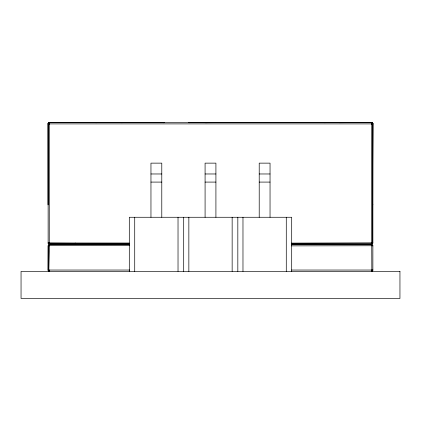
<?xml version="1.0" encoding="UTF-8"?>
<svg xmlns="http://www.w3.org/2000/svg" width="421" height="421" viewBox="0 0 421 421"><rect width="100%" height="100%" fill="white"/><g stroke="black" fill="none" stroke-linecap="round" stroke-linejoin="round"><path stroke-width="0.63" d="M48.131 204.89L48.131 123.685L49.257 122.558L49.257 244.312L48.131 243.191L48.131 123.685L48.852 123.895L49.468 123.542L48.883 123.216L49.468 122.721L49.257 122.558L371.743 122.558L372.49 122.937L372.885 123.895L48.131 123.895L48.541 123.542L49.257 123.895L49.468 123.1M371.532 123.895L371.532 122.543L372.117 123.216L371.532 123.474L372.148 123.895L372.869 123.685L372.627 243.775L371.743 244.312L291.3 244.333M291.343 244.301L371.532 244.312L371.743 122.558L324.365 122.553L324.954 122.795M291.343 243.291L372.327 242.975L372.869 123.895L372.185 122.721L371.532 122.543L371.743 123.895L372.869 123.685L372.885 242.975L372.627 243.775L371.532 244.312M49.468 122.543L48.673 122.8L48.131 123.895L48.815 122.721L49.468 122.543L48.336 123.216L48.131 123.895L48.815 122.721L49.468 122.721M371.743 244.617L372.869 245.743L372.869 270.04L372.664 270.719L371.532 271.392L371.838 270.719L371.743 244.617L291.585 244.601M48.131 123.895L48.373 123.1M291.516 270.04L372.869 270.04L372.627 270.835L371.706 271.213M49.162 270.719L49.468 271.392L48.178 270.461L48.131 245.743L49.257 244.617L129.415 244.601M372.117 123.216L371.743 123.895L371.532 122.8L372.185 122.721L372.885 123.895L372.664 123.216L371.532 122.543L371.838 123.216L371.743 122.558L339.252 122.721M372.869 270.04L372.185 271.213L371.532 271.392L372.011 270.998L371.743 270.04M49.468 245.338L49.052 245.953L48.541 245.606L48.178 245.953L48.178 270.461L48.336 245.606L48.852 245.953L49.468 245.606L129.71 245.69M49.052 242.975L48.541 243.327L48.131 242.975L129.179 243.028M96.046 122.795L96.635 122.553L49.257 122.558L164.095 122.6L121.385 122.553L121.974 122.795M163.706 122.795L164.279 122.558M48.673 123.895L49.468 123.685M256.926 122.606L371.743 122.558M188.85 122.558L299.415 122.6M205.185 122.721L231.755 122.6L189.045 122.553L207.2 122.721M49.468 243.591L129.657 243.491M150.96 173.973L161.785 173.973M205.085 173.973L215.915 173.973M259.215 173.973L270.04 173.973M150.96 182.088L161.785 182.088M205.085 182.088L215.915 182.088M259.215 182.088L270.04 182.088M372.327 242.975L372.885 242.975L371.869 243.327L371.743 244.312M75.422 243.327L48.131 243.191M129.657 244.275L49.468 244.264L48.815 244.148L48.131 242.975M129.7 244.333L49.257 244.312L49.131 243.327M129.742 270.04L48.131 270.04L48.641 270.998L49.468 271.392L48.852 270.04L49.468 245.606L48.883 245.28L49.468 244.669L48.815 244.78L48.131 245.743M291.406 243.138L371.532 243.191M291.506 245.869L372.869 245.743M372.664 123.216L371.532 122.558L372.327 122.8L372.869 123.895L372.627 123.1L371.532 122.606M189.045 122.553L189.634 122.795L189.245 122.6M371.532 122.543L372.49 122.937L371.706 122.721L372.327 122.8L372.869 123.895M372.49 204.132L372.869 204.89L372.632 204.301M48.883 123.216L49.257 123.895L49.162 123.216M49.257 270.04L49.294 271.213M48.131 123.685L48.173 204.69M291.695 271.392L291.695 217.268L129.305 217.268L129.305 271.392M286.28 217.268L286.28 271.392M270.04 217.268L270.04 163.137L259.215 163.137L259.215 217.268M242.975 217.268L242.975 271.392M237.828 217.268L237.828 271.392M232.15 217.268L232.15 271.392M215.915 217.268L215.915 163.137L205.085 163.137L205.085 217.268M188.85 217.268L188.85 271.392M183.698 217.268L183.698 271.392M178.025 217.268L178.025 271.392M161.785 217.268L161.785 163.137L150.96 163.137L150.96 217.268M134.72 217.268L134.72 271.392M75.18 243.017L75.18 244.333M372.459 245.606L371.532 245.743L371.532 244.617L372.664 245.28L372.869 245.953L372.459 245.606M399.95 271.392L21.05 271.392L21.05 298.457L399.95 298.457L399.95 271.392"/></g></svg>
